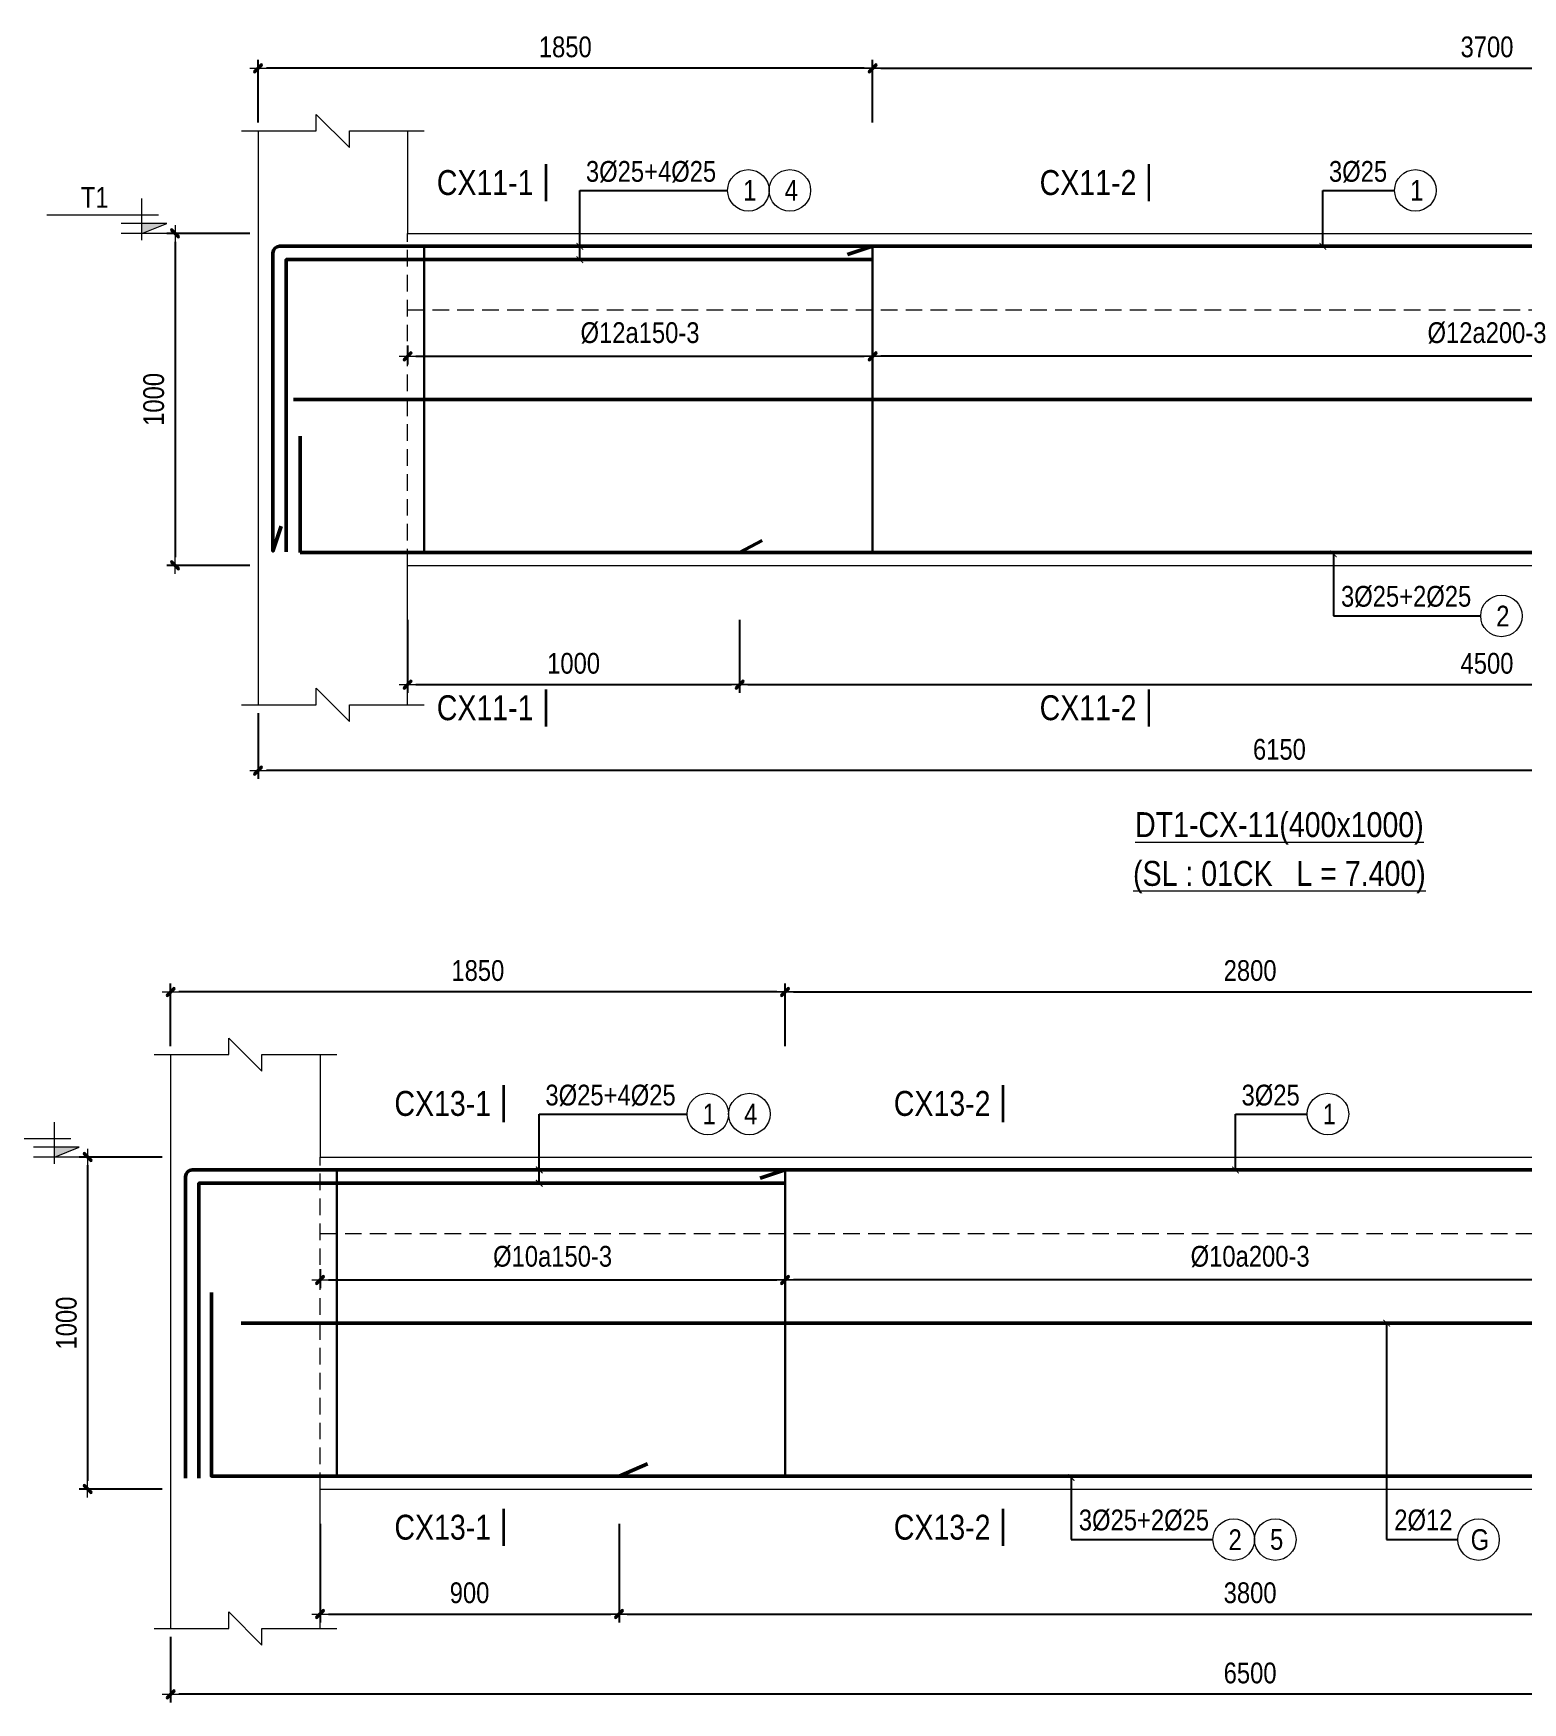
# Model space of a CAD drawing. Header units: millimetres. Extents: x 397144 to 8960116, y 345581 to 674207.
# Drawn here: x 4932550 to 4937033, y 609812 to 614838 of the extents above; entities that cross this region are included whole.
import ezdxf
from ezdxf.enums import TextEntityAlignment as Align

# ---------------------------------------------------------------- set-up
doc = ezdxf.new("R2010")
doc.units = ezdxf.units.MM
doc.header["$PDSIZE"] = -10
doc.linetypes.add('HIDDEN', pattern=[0.375, 0.25, -0.125])
doc.layers.get('0').update_dxf_attribs({"linetype": 'CONTINUOUS'})
doc.layers.get('Defpoints').update_dxf_attribs({"color": 12, "linetype": 'CONTINUOUS'})
for name, color, linetype, lineweight in [('CDAI', 8, 'CONTINUOUS', 30), ('CTHEP', 2, 'CONTINUOUS', 50), ('DBAO', 3, 'CONTINUOUS', 20), ('DGIONG', 4, 'CONTINUOUS', 13), ('KTH', 150, 'CONTINUOUS', 5), ('Net khuat', 8, 'HIDDEN', 13), ('STICK', 1, 'CONTINUOUS', 9), ('TEXT', 7, 'CONTINUOUS', 15)]:
    doc.layers.add(name, color=color, linetype=linetype, lineweight=lineweight)
doc.layers.add('HATCH', color=7, linetype='CONTINUOUS', lineweight=5, true_color=0x2491ff)
doc.styles.add('Star-HelCon', font='VHELVCN_0.TTF')
doc.styles.add('TTP-HelCon', font='VHELVCN_0.TTF')
doc.styles.add('VNI-HELVE-CONDENSE', font='VHELVCN_0.TTF')
doc.dimstyles.new('kc-25', dxfattribs={"dimtxt": 62.5, "dimasz": 20, "dimexe": 20, "dimexo": 50, "dimgap": 25, "dimtad": 3, "dimdec": 0, "dimzin": 0, "dimdsep": 46, "dimtxsty": 'VNI-HELVE-CONDENSE', "dimblk": 'DIM', "dimcen": 2.5, "dimclrd": 256, "dimclre": 154, "dimclrt": 7, "dimaunit": 1, "dimadec": 0, "dimazin": 0, "dimtfac": 1, "dimtdec": 0, "dimtix": 1, "dimtmove": 0, "dimatfit": 3, "dimldrblk": 'DOT', "dimfxl": 1, "dimtolj": 1, "dimtzin": 0, "dimarcsym": 0})
doc.dimstyles.new('TTP-25', dxfattribs={"dimscale": 25, "dimtxt": 2.5, "dimasz": 1, "dimexe": 1, "dimexo": 1, "dimgap": 0.09, "dimtad": 0, "dimdec": 4, "dimrnd": 5, "dimzin": 9, "dimdsep": 46, "dimtxsty": 'TTP-HelCon', "dimblk": 'Stick1', "dimcen": 0.09, "dimdle": 1.5, "dimclrd": 256, "dimclre": 256, "dimclrt": 7, "dimadec": 0, "dimazin": 0, "dimtfac": 1, "dimtdec": 4, "dimtmove": 0, "dimatfit": 3, "dimldrblk": '_ArchTick1', "dimfxl": 1, "dimtvp": 1, "dimtolj": 1, "dimtzin": 0, "dimarcsym": 0})

# ---------------------------------------------------------------- blocks, each defined once
blk = doc.blocks.new('Stick1')
at = {"layer": 'STICK'}
h = blk.add_hatch(color=256, dxfattribs=at)
edge = h.paths.add_edge_path()
edge.add_line((0.3, 0.5), (-0.5, -0.3))
edge.add_arc((-0.4, -0.4), 0.141, 135, 315)
edge.add_line((-0.3, -0.5), (0.5, 0.3))
edge.add_arc((0.4, 0.4), 0.141, 315, 495)
blk.add_line((1, 0), (-1, 0), dxfattribs=at)
blk.add_lwpolyline([(0.3, 0.5), (-0.5, -0.3, 1), (-0.3, -0.5), (0.5, 0.3, 1), (0.3, 0.5, 1)], format="xyb", dxfattribs=at)
blk = doc.blocks.new('*D628')
at = {"layer": 'Defpoints', "color": 0, "transparency": 16777216}
for p in [(4933226.2, 614733.5), (4933226.2, 614544.5), (4935076.2, 614544.5)]:
    blk.add_point(p, dxfattribs=at)
at = {"layer": 'KTH', "lineweight": -2, "transparency": 16777216}
for p, q in [((4933226.2, 614569.5), (4933226.2, 614758.5)), ((4935051.2, 614733.5), (4933251.2, 614733.5)), ((4935076.2, 614569.5), (4935076.2, 614758.5))]:
    blk.add_line(p, q, dxfattribs=at)
at = {"layer": 'KTH', "lineweight": -2, "transparency": 16777216, "xscale": 25, "yscale": 25, "zscale": 25, "rotation": 180}
blk.add_blockref('Stick1', (4933226.2, 614733.5), dxfattribs=at)
at = {"layer": 'KTH', "lineweight": -2, "transparency": 16777216, "xscale": 25, "yscale": 25, "zscale": 25}
blk.add_blockref('Stick1', (4935076.2, 614733.5), dxfattribs=at)
at = {"layer": 'KTH', "color": 7, "transparency": 16777216, "insert": (4934151.2, 614797.3), "char_height": 62.5, "attachment_point": 5, "style": 'TTP-HelCon'}
blk.add_mtext('\\A1;1850', dxfattribs=at)
blk = doc.blocks.new('_ArchTick1')
at = {"color": 0, "const_width": 3.81}
blk.add_lwpolyline([(-12.7, -12.7), (12.7, 12.7)], dxfattribs=at)
blk = doc.blocks.new('DIM')
h = blk.add_hatch(color=1)
h.paths.add_polyline_path([(0.49, 0.29, 1), (0.29, 0.49), (-0.19, 0), (0.19, 0)])
h.paths.add_polyline_path([(0.19, 0), (-0.19, 0), (-0.49, -0.29, 1), (-0.29, -0.49)])
at = {"color": 9}
for p, q in [((-0.19, 0), (-1.5, 0)), ((0.19, 0), (1.5, 0))]:
    blk.add_line(p, q, dxfattribs=at)
at = {"color": 1}
for p, q in [((-0.49, -0.29), (0.29, 0.49)), ((-0.29, -0.49), (0.49, 0.29)), ((-0.19, 0), (0.19, 0))]:
    blk.add_line(p, q, dxfattribs=at)
blk.add_arc((-0.39, -0.39), 0.138, 135, 315, dxfattribs=at)
blk = doc.blocks.new('*D629')
at = {"layer": 'Defpoints', "color": 0, "transparency": 16777216}
for p in [(4933226.2, 614236.1), (4932976.2, 613236.1), (4933226.2, 613236.1)]:
    blk.add_point(p, dxfattribs=at)
at = {"layer": 'KTH', "lineweight": -2, "transparency": 16777216}
for p, q in [((4933201.2, 614236.1), (4932951.2, 614236.1)), ((4932976.2, 614211.1), (4932976.2, 613261.1)), ((4933201.2, 613236.1), (4932951.2, 613236.1))]:
    blk.add_line(p, q, dxfattribs=at)
at = {"layer": 'KTH', "lineweight": -2, "transparency": 16777216, "xscale": 25, "yscale": 25, "zscale": 25}
for p, rotation in [((4932976.2, 614236.1), 90), ((4932976.2, 613236.1), 270)]:
    blk.add_blockref('Stick1', p, dxfattribs=dict(at, rotation=rotation))
at = {"layer": 'KTH', "color": 7, "transparency": 16777216, "insert": (4932912.3, 613736.1), "char_height": 62.5, "attachment_point": 5, "rotation": 90, "style": 'TTP-HelCon'}
blk.add_mtext('\\A1;1000', dxfattribs=at)
blk = doc.blocks.new('CODE')
at = {"layer": 'DBAO'}
for p, q in [((-62.5, -20), (-62.5, 105)), ((-112.5, 55), (223.6, 55)), ((-62.5, 0), (-137.5, 30)), ((-137.5, 30), (0, 30)), ((-137.5, 0), (0, 0))]:
    blk.add_line(p, q, dxfattribs=at)
at = {"layer": 'HATCH', "color": 1}
blk.add_solid([(-62.5, 0), (-137.5, 30), (-62.5, 30)], dxfattribs=at)
blk = doc.blocks.new('*D630')
at = {"layer": 'Defpoints', "color": 0, "transparency": 16777216}
for p in [(4933226.2, 612816.1), (4939376.2, 612736.1), (4933226.2, 612618.1)]:
    blk.add_point(p, dxfattribs=at)
at = {"layer": 'KTH', "lineweight": -2, "transparency": 16777216}
for p, q in [((4933226.2, 612791.1), (4933226.2, 612593.1)), ((4939376.2, 612711.1), (4939376.2, 612593.1)), ((4939351.2, 612618.1), (4933251.2, 612618.1))]:
    blk.add_line(p, q, dxfattribs=at)
at = {"layer": 'KTH', "lineweight": -2, "transparency": 16777216, "xscale": 25, "yscale": 25, "zscale": 25, "rotation": 180}
blk.add_blockref('Stick1', (4933226.2, 612618.1), dxfattribs=at)
at = {"layer": 'KTH', "lineweight": -2, "transparency": 16777216, "xscale": 25, "yscale": 25, "zscale": 25}
blk.add_blockref('Stick1', (4939376.2, 612618.1), dxfattribs=at)
at = {"layer": 'KTH', "color": 7, "transparency": 16777216, "insert": (4936301.2, 612682), "char_height": 62.5, "attachment_point": 5, "style": 'TTP-HelCon'}
blk.add_mtext('\\A1;6150', dxfattribs=at)
blk = doc.blocks.new('*D631')
at = {"layer": 'Defpoints', "color": 0, "transparency": 16777216}
for p in [(4938776.2, 614733.5), (4935076.2, 614544.5), (4938776.2, 614544.5)]:
    blk.add_point(p, dxfattribs=at)
at = {"layer": 'KTH', "lineweight": -2, "transparency": 16777216}
for p, q in [((4935076.2, 614569.5), (4935076.2, 614758.5)), ((4935101.2, 614733.5), (4938751.2, 614733.5)), ((4938776.2, 614569.5), (4938776.2, 614758.5))]:
    blk.add_line(p, q, dxfattribs=at)
at = {"layer": 'KTH', "lineweight": -2, "transparency": 16777216, "xscale": 25, "yscale": 25, "zscale": 25, "rotation": 180}
blk.add_blockref('Stick1', (4935076.2, 614733.5), dxfattribs=at)
at = {"layer": 'KTH', "lineweight": -2, "transparency": 16777216, "xscale": 25, "yscale": 25, "zscale": 25}
blk.add_blockref('Stick1', (4938776.2, 614733.5), dxfattribs=at)
at = {"layer": 'KTH', "color": 7, "transparency": 16777216, "insert": (4936926.2, 614797.3), "char_height": 62.5, "attachment_point": 5, "style": 'TTP-HelCon'}
blk.add_mtext('\\A1;3700', dxfattribs=at)
blk = doc.blocks.new('*D633')
at = {"layer": 'Defpoints', "color": 0, "transparency": 16777216}
for p in [(4933676.2, 613923.6), (4935076.2, 613940.1), (4935076.2, 613866.1)]:
    blk.add_point(p, dxfattribs=at)
at = {"layer": 'KTH', "lineweight": -2, "transparency": 16777216}
for p, q in [((4933676.2, 613898.6), (4933676.2, 613841.1)), ((4935076.2, 613915.1), (4935076.2, 613841.1)), ((4933701.2, 613866.1), (4935051.2, 613866.1))]:
    blk.add_line(p, q, dxfattribs=at)
at = {"layer": 'KTH', "lineweight": -2, "transparency": 16777216, "xscale": 25, "yscale": 25, "zscale": 25, "rotation": 180}
blk.add_blockref('Stick1', (4933676.2, 613866.1), dxfattribs=at)
at = {"layer": 'KTH', "lineweight": -2, "transparency": 16777216, "xscale": 25, "yscale": 25, "zscale": 25}
blk.add_blockref('Stick1', (4935076.2, 613866.1), dxfattribs=at)
at = {"layer": 'KTH', "color": 7, "transparency": 16777216, "insert": (4934376.2, 613936), "char_height": 62.5, "attachment_point": 5, "style": 'TTP-HelCon'}
blk.add_mtext('\\A1;Þ12a150-3', dxfattribs=at)
blk = doc.blocks.new('*D634')
at = {"layer": 'Defpoints', "color": 0, "transparency": 16777216}
for p in [(4935076.2, 613940.1), (4938776.2, 613936.1), (4935076.2, 613866.1)]:
    blk.add_point(p, dxfattribs=at)
at = {"layer": 'KTH', "lineweight": -2, "transparency": 16777216}
for p, q in [((4935076.2, 613915.1), (4935076.2, 613841.1)), ((4938776.2, 613911.1), (4938776.2, 613841.1)), ((4938751.2, 613866.1), (4935101.2, 613866.1))]:
    blk.add_line(p, q, dxfattribs=at)
at = {"layer": 'KTH', "lineweight": -2, "transparency": 16777216, "xscale": 25, "yscale": 25, "zscale": 25, "rotation": 180}
blk.add_blockref('Stick1', (4935076.2, 613866.1), dxfattribs=at)
at = {"layer": 'KTH', "lineweight": -2, "transparency": 16777216, "xscale": 25, "yscale": 25, "zscale": 25}
blk.add_blockref('Stick1', (4938776.2, 613866.1), dxfattribs=at)
at = {"layer": 'KTH', "color": 7, "transparency": 16777216, "insert": (4936926.2, 613936), "char_height": 62.5, "attachment_point": 5, "style": 'TTP-HelCon'}
blk.add_mtext('\\A1;Þ12a200-3', dxfattribs=at)
blk = doc.blocks.new('*D637')
at = {"layer": 'Defpoints', "color": 0, "transparency": 16777216}
for p in [(4932963, 611952), (4932963, 611763), (4934813, 611763)]:
    blk.add_point(p, dxfattribs=at)
at = {"layer": 'KTH', "lineweight": -2, "transparency": 16777216}
for p, q in [((4932963, 611788), (4932963, 611977)), ((4934813, 611788), (4934813, 611977)), ((4934788, 611952), (4932988, 611952))]:
    blk.add_line(p, q, dxfattribs=at)
at = {"layer": 'KTH', "lineweight": -2, "transparency": 16777216, "xscale": 25, "yscale": 25, "zscale": 25, "rotation": 180}
blk.add_blockref('Stick1', (4932963, 611952), dxfattribs=at)
at = {"layer": 'KTH', "lineweight": -2, "transparency": 16777216, "xscale": 25, "yscale": 25, "zscale": 25}
blk.add_blockref('Stick1', (4934813, 611952), dxfattribs=at)
at = {"layer": 'KTH', "color": 7, "transparency": 16777216, "insert": (4933888, 612015.8), "char_height": 62.5, "attachment_point": 5, "style": 'TTP-HelCon'}
blk.add_mtext('\\A1;1850', dxfattribs=at)
blk = doc.blocks.new('*D638')
at = {"layer": 'Defpoints', "color": 0, "transparency": 16777216}
for p in [(4932963, 611454.6), (4932713, 610454.6), (4932963, 610454.6)]:
    blk.add_point(p, dxfattribs=at)
at = {"layer": 'KTH', "lineweight": -2, "transparency": 16777216}
for p, q in [((4932938, 611454.6), (4932688, 611454.6)), ((4932713, 611429.6), (4932713, 610479.6)), ((4932938, 610454.6), (4932688, 610454.6))]:
    blk.add_line(p, q, dxfattribs=at)
at = {"layer": 'KTH', "lineweight": -2, "transparency": 16777216, "xscale": 25, "yscale": 25, "zscale": 25}
for p, rotation in [((4932713, 611454.6), 90), ((4932713, 610454.6), 270)]:
    blk.add_blockref('Stick1', p, dxfattribs=dict(at, rotation=rotation))
at = {"layer": 'KTH', "color": 7, "transparency": 16777216, "insert": (4932649.2, 610954.6), "char_height": 62.5, "attachment_point": 5, "rotation": 90, "style": 'TTP-HelCon'}
blk.add_mtext('\\A1;1000', dxfattribs=at)
blk = doc.blocks.new('*D639')
at = {"layer": 'Defpoints', "color": 0, "transparency": 16777216}
for p in [(4932963, 610034.6), (4939463, 610034.6), (4932963, 609836.6)]:
    blk.add_point(p, dxfattribs=at)
at = {"layer": 'KTH', "lineweight": -2, "transparency": 16777216}
for p, q in [((4932963, 610009.6), (4932963, 609811.6)), ((4939463, 610009.6), (4939463, 609811.6)), ((4939438, 609836.6), (4932988, 609836.6))]:
    blk.add_line(p, q, dxfattribs=at)
at = {"layer": 'KTH', "lineweight": -2, "transparency": 16777216, "xscale": 25, "yscale": 25, "zscale": 25, "rotation": 180}
blk.add_blockref('Stick1', (4932963, 609836.6), dxfattribs=at)
at = {"layer": 'KTH', "lineweight": -2, "transparency": 16777216, "xscale": 25, "yscale": 25, "zscale": 25}
blk.add_blockref('Stick1', (4939463, 609836.6), dxfattribs=at)
at = {"layer": 'KTH', "color": 7, "transparency": 16777216, "insert": (4936213, 609900.4), "char_height": 62.5, "attachment_point": 5, "style": 'TTP-HelCon'}
blk.add_mtext('\\A1;6500', dxfattribs=at)
blk = doc.blocks.new('*D640')
at = {"layer": 'Defpoints', "color": 0, "transparency": 16777216}
for p in [(4937613, 611952), (4934813, 611763), (4937613, 611763)]:
    blk.add_point(p, dxfattribs=at)
at = {"layer": 'KTH', "lineweight": -2, "transparency": 16777216}
for p, q in [((4934813, 611788), (4934813, 611977)), ((4937613, 611788), (4937613, 611977)), ((4934838, 611952), (4937588, 611952))]:
    blk.add_line(p, q, dxfattribs=at)
at = {"layer": 'KTH', "lineweight": -2, "transparency": 16777216, "xscale": 25, "yscale": 25, "zscale": 25, "rotation": 180}
blk.add_blockref('Stick1', (4934813, 611952), dxfattribs=at)
at = {"layer": 'KTH', "lineweight": -2, "transparency": 16777216, "xscale": 25, "yscale": 25, "zscale": 25}
blk.add_blockref('Stick1', (4937613, 611952), dxfattribs=at)
at = {"layer": 'KTH', "color": 7, "transparency": 16777216, "insert": (4936213, 612015.8), "char_height": 62.5, "attachment_point": 5, "style": 'TTP-HelCon'}
blk.add_mtext('\\A1;2800', dxfattribs=at)
blk = doc.blocks.new('*D642')
at = {"layer": 'Defpoints', "color": 0, "transparency": 16777216}
for p in [(4934813, 611158.6), (4933413, 611142), (4934813, 611084.6)]:
    blk.add_point(p, dxfattribs=at)
at = {"layer": 'KTH', "lineweight": -2, "transparency": 16777216}
for p, q in [((4933413, 611117), (4933413, 611059.6)), ((4934813, 611133.6), (4934813, 611059.6)), ((4933438, 611084.6), (4934788, 611084.6))]:
    blk.add_line(p, q, dxfattribs=at)
at = {"layer": 'KTH', "lineweight": -2, "transparency": 16777216, "xscale": 25, "yscale": 25, "zscale": 25, "rotation": 180}
blk.add_blockref('Stick1', (4933413, 611084.6), dxfattribs=at)
at = {"layer": 'KTH', "lineweight": -2, "transparency": 16777216, "xscale": 25, "yscale": 25, "zscale": 25}
blk.add_blockref('Stick1', (4934813, 611084.6), dxfattribs=at)
at = {"layer": 'KTH', "color": 7, "transparency": 16777216, "insert": (4934113, 611154.5), "char_height": 62.5, "attachment_point": 5, "style": 'TTP-HelCon'}
blk.add_mtext('\\A1;Þ10a150-3', dxfattribs=at)
blk = doc.blocks.new('*D643')
at = {"layer": 'Defpoints', "color": 0, "transparency": 16777216}
for p in [(4934813, 611158.6), (4937613, 611154.6), (4934813, 611084.6)]:
    blk.add_point(p, dxfattribs=at)
at = {"layer": 'KTH', "lineweight": -2, "transparency": 16777216}
for p, q in [((4934813, 611133.6), (4934813, 611059.6)), ((4937613, 611129.6), (4937613, 611059.6)), ((4937588, 611084.6), (4934838, 611084.6))]:
    blk.add_line(p, q, dxfattribs=at)
at = {"layer": 'KTH', "lineweight": -2, "transparency": 16777216, "xscale": 25, "yscale": 25, "zscale": 25, "rotation": 180}
blk.add_blockref('Stick1', (4934813, 611084.6), dxfattribs=at)
at = {"layer": 'KTH', "lineweight": -2, "transparency": 16777216, "xscale": 25, "yscale": 25, "zscale": 25}
blk.add_blockref('Stick1', (4937613, 611084.6), dxfattribs=at)
at = {"layer": 'KTH', "color": 7, "transparency": 16777216, "insert": (4936213, 611154.5), "char_height": 62.5, "attachment_point": 5, "style": 'TTP-HelCon'}
blk.add_mtext('\\A1;Þ10a200-3', dxfattribs=at)
blk = doc.blocks.new('*D1071')
at = {"layer": 'Defpoints', "color": 0, "transparency": 16777216}
for p in [(4933676.2, 613096.9), (4934676.2, 613096.9), (4934676.2, 612877.2)]:
    blk.add_point(p, dxfattribs=at)
at = {"layer": 'KTH', "lineweight": -2, "transparency": 16777216}
for p, q in [((4933676.2, 613071.9), (4933676.2, 612852.2)), ((4934676.2, 613071.9), (4934676.2, 612852.2)), ((4933701.2, 612877.2), (4934651.2, 612877.2))]:
    blk.add_line(p, q, dxfattribs=at)
at = {"layer": 'KTH', "lineweight": -2, "transparency": 16777216, "xscale": 25, "yscale": 25, "zscale": 25, "rotation": 180}
blk.add_blockref('Stick1', (4933676.2, 612877.2), dxfattribs=at)
at = {"layer": 'KTH', "lineweight": -2, "transparency": 16777216, "xscale": 25, "yscale": 25, "zscale": 25}
blk.add_blockref('Stick1', (4934676.2, 612877.2), dxfattribs=at)
at = {"layer": 'KTH', "color": 7, "transparency": 16777216, "insert": (4934176.2, 612941), "char_height": 62.5, "attachment_point": 5, "style": 'TTP-HelCon'}
blk.add_mtext('\\A1;1000', dxfattribs=at)
blk = doc.blocks.new('*D1073')
at = {"layer": 'Defpoints', "color": 0, "transparency": 16777216}
for p in [(4934676.2, 613096.9), (4939176.2, 613071.9), (4939176.2, 612877.2)]:
    blk.add_point(p, dxfattribs=at)
at = {"layer": 'KTH', "lineweight": -2, "transparency": 16777216}
for p, q in [((4934676.2, 613071.9), (4934676.2, 612852.2)), ((4939176.2, 613046.9), (4939176.2, 612852.2)), ((4934701.2, 612877.2), (4939151.2, 612877.2))]:
    blk.add_line(p, q, dxfattribs=at)
at = {"layer": 'KTH', "lineweight": -2, "transparency": 16777216, "xscale": 25, "yscale": 25, "zscale": 25, "rotation": 180}
blk.add_blockref('Stick1', (4934676.2, 612877.2), dxfattribs=at)
at = {"layer": 'KTH', "lineweight": -2, "transparency": 16777216, "xscale": 25, "yscale": 25, "zscale": 25}
blk.add_blockref('Stick1', (4939176.2, 612877.2), dxfattribs=at)
at = {"layer": 'KTH', "color": 7, "transparency": 16777216, "insert": (4936926.2, 612941), "char_height": 62.5, "attachment_point": 5, "style": 'TTP-HelCon'}
blk.add_mtext('\\A1;4500', dxfattribs=at)
blk = doc.blocks.new('MC')
at = {"layer": 'CTHEP', "const_width": 10}
blk.add_lwpolyline([(0, 150), (0, 0)], dxfattribs=at)
at = {"layer": 'TEXT', "style": 'TTP-HelCon'}
blk.add_attdef('A', text='', height=100, dxfattribs=at).set_placement((-50, 25.5), align=Align.RIGHT)
blk = doc.blocks.new('*D1082')
at = {"layer": 'Defpoints', "color": 0, "transparency": 16777216}
for p in [(4933413, 610375.2), (4934313, 610375.2), (4934313, 610078.2)]:
    blk.add_point(p, dxfattribs=at)
at = {"layer": 'KTH', "lineweight": -2, "transparency": 16777216}
for p, q in [((4933413, 610350.2), (4933413, 610053.2)), ((4934313, 610350.2), (4934313, 610053.2)), ((4933438, 610078.2), (4934288, 610078.2))]:
    blk.add_line(p, q, dxfattribs=at)
at = {"layer": 'KTH', "lineweight": -2, "transparency": 16777216, "xscale": 25, "yscale": 25, "zscale": 25, "rotation": 180}
blk.add_blockref('Stick1', (4933413, 610078.2), dxfattribs=at)
at = {"layer": 'KTH', "lineweight": -2, "transparency": 16777216, "xscale": 25, "yscale": 25, "zscale": 25}
blk.add_blockref('Stick1', (4934313, 610078.2), dxfattribs=at)
at = {"layer": 'KTH', "color": 7, "transparency": 16777216, "insert": (4933863, 610142), "char_height": 62.5, "attachment_point": 5, "style": 'TTP-HelCon'}
blk.add_mtext('\\A1;900', dxfattribs=at)
blk = doc.blocks.new('*D1084')
at = {"layer": 'Defpoints', "color": 0, "transparency": 16777216}
for p in [(4934313, 610375.2), (4938113, 610350.2), (4938113, 610078.2)]:
    blk.add_point(p, dxfattribs=at)
at = {"layer": 'KTH', "lineweight": -2, "transparency": 16777216}
for p, q in [((4934313, 610350.2), (4934313, 610053.2)), ((4938113, 610325.2), (4938113, 610053.2)), ((4934338, 610078.2), (4938088, 610078.2))]:
    blk.add_line(p, q, dxfattribs=at)
at = {"layer": 'KTH', "lineweight": -2, "transparency": 16777216, "xscale": 25, "yscale": 25, "zscale": 25, "rotation": 180}
blk.add_blockref('Stick1', (4934313, 610078.2), dxfattribs=at)
at = {"layer": 'KTH', "lineweight": -2, "transparency": 16777216, "xscale": 25, "yscale": 25, "zscale": 25}
blk.add_blockref('Stick1', (4938113, 610078.2), dxfattribs=at)
at = {"layer": 'KTH', "color": 7, "transparency": 16777216, "insert": (4936213, 610142), "char_height": 62.5, "attachment_point": 5, "style": 'TTP-HelCon'}
blk.add_mtext('\\A1;3800', dxfattribs=at)

msp = doc.modelspace()

# ---------------------------------------------------------------- linework, layer by layer
at = {"layer": 'CDAI', "ltscale": 52.5}
for p, q in [((4933726.15663, 614201.10143), (4933726.15663, 613271.10143)), ((4935076.15663, 614201.10143), (4935076.15663, 613271.10143)), ((4933463.01088, 611419.56928), (4933463.01088, 610489.56928)), ((4934813.01088, 611419.56928), (4934813.01088, 610489.56928))]:
    msp.add_line(p, q, dxfattribs=at)
at = {"layer": 'CTHEP'}
for p, q in [((4935076.15663, 614197.10143), (4935001.15663, 614172.10143)), ((4933332.72602, 613736.10143), (4940506.60717, 613736.10143)), ((4933352.59807, 613275.10143), (4933352.59807, 613625.01619)), ((4934743.94677, 613311.48091), (4934676.15663, 613275.10143)), ((4934813.01088, 611415.56928), (4934738.01088, 611390.56928)), ((4933175.16843, 610954.56928), (4939211.40512, 610954.56928)), ((4934398.27651, 610530.84342), (4934313.01088, 610493.56928))]:
    msp.add_line(p, q, dxfattribs=at)
for points in [[(4933296.15663, 613354.52862), (4933271.15663, 613279.52862), (4933271.15663, 614177.10143, -0.414213562), (4933291.15663, 614197.10143), (4940556.15663, 614197.10143, -0.414213562), (4940576.15663, 614177.10143), (4940576.15663, 613283.67956), (4940551.15663, 613358.67956)], [(4933008.01088, 610487.48223), (4933008.01088, 610487.48223), (4933008.01088, 611395.56928, -0.414213562), (4933028.01088, 611415.56928), (4939393.01088, 611415.56928, -0.414213562), (4939413.01088, 611395.56928), (4939413.01088, 610488.91783), (4939413.01088, 610488.91783)]]:
    msp.add_lwpolyline(points, format="xyb", dxfattribs=at)
for points in [[(4933311.15663, 613276.6622), (4933311.15663, 614157.10143), (4935076.15663, 614157.10143)], [(4933352.59807, 613275.10143), (4940487.29707, 613275.10143)], [(4933048.01088, 610487.48223), (4933048.01088, 611375.56928), (4934813.01088, 611375.56928)], [(4933085.62721, 611046.13766), (4933085.62721, 610493.56928), (4939328.96237, 610493.56928), (4939328.96237, 611038.01193)]]:
    msp.add_lwpolyline(points, dxfattribs=at)
at = {"layer": 'DBAO'}
for points in [[(4933226.15663, 614544.49577), (4933226.15663, 614236.10143), (4933226.15663, 614236.10143), (4933226.15663, 613236.10143), (4933226.15663, 613236.10143), (4933226.15663, 612816.10143)], [(4933676.15663, 614544.49577), (4933676.15663, 614236.10143), (4940176.15663, 614236.10143), (4940176.15663, 614544.49577)], [(4933676.15663, 612816.10143), (4933676.15663, 613236.10143), (4940176.15663, 613236.10143), (4940176.15663, 612816.10143)], [(4932963.01088, 611762.96362), (4932963.01088, 611454.56928), (4932963.01088, 611454.56928), (4932963.01088, 610454.56928), (4932963.01088, 610454.56928), (4932963.01088, 610034.56928)], [(4933413.01088, 611762.96362), (4933413.01088, 611454.56928), (4939013.01088, 611454.56928), (4939013.01088, 611762.96362)], [(4933413.01088, 610034.56928), (4933413.01088, 610454.56928), (4939013.01088, 610454.56928), (4939013.01088, 610034.56928)]]:
    msp.add_lwpolyline(points, dxfattribs=at)
at = {"layer": 'DGIONG'}
for points in [[(4933176.15663, 614544.49577), (4933401.15663, 614544.49577), (4933401.15663, 614594.49577), (4933501.15663, 614494.49577), (4933501.15663, 614544.49577), (4933726.15663, 614544.49577)], [(4933176.15663, 612816.10143), (4933401.15663, 612816.10143), (4933401.15663, 612866.10143), (4933501.15663, 612766.10143), (4933501.15663, 612816.10143), (4933726.15663, 612816.10143)], [(4932913.01088, 611762.96362), (4933138.01088, 611762.96362), (4933138.01088, 611812.96362), (4933238.01088, 611712.96362), (4933238.01088, 611762.96362), (4933463.01088, 611762.96362)], [(4932913.01088, 610034.56928), (4933138.01088, 610034.56928), (4933138.01088, 610084.56928), (4933238.01088, 609984.56928), (4933238.01088, 610034.56928), (4933463.01088, 610034.56928)]]:
    msp.add_lwpolyline(points, dxfattribs=at)
for centre in [(4934702.3603, 614365.61054), (4934827.3603, 614365.61054), (4936710.56415, 614365.61054), (4936969.67627, 613084.05717), (4934580.43694, 611584.07839), (4934705.43694, 611584.07839), (4936447.4184, 611584.07839), (4936163.71754, 610302.52502), (4936288.71754, 610302.52502), (4936900.81136, 610302.52502)]:
    msp.add_circle(centre, 62.5, dxfattribs=at)
at = {"layer": 'Net khuat', "ltscale": 200}
for p, q in [((4933676.15663, 613236.10143), (4933676.15663, 614236.10143)), ((4933676.15663, 614006.10143), (4940176.15663, 614006.10143)), ((4933413.01088, 610454.56928), (4933413.01088, 611454.56928)), ((4933413.01088, 611224.56928), (4939013.01088, 611224.56928))]:
    msp.add_line(p, q, dxfattribs=at)

# ---------------------------------------------------------------- block references
at = {"xscale": 0.75, "yscale": 0.75, "zscale": 0.75}
for p, values in [((4934093.16389, 614332.513), {'A': 'CX11-1'}), ((4935908.12646, 614332.513), {'A': 'CX11-2'}), ((4934093.16389, 612750.97081), {'A': 'CX11-1'}), ((4935908.12646, 612750.97081), {'A': 'CX11-2'}), ((4933965.52386, 611559.3814), {'A': 'CX13-1'}), ((4935469.02479, 611559.3814), {'A': 'CX13-2'}), ((4933965.52386, 610283.16713), {'A': 'CX13-1'}), ((4935469.02479, 610283.16713), {'A': 'CX13-2'})]:
    msp.add_blockref('MC', p, dxfattribs=at).add_auto_attribs(values)
at = {"layer": 'KTH', "linetype": 'Continuous', "xscale": -1}
for p in [(4932813.65663, 614236.10143), (4932550.51088, 611454.56928)]:
    msp.add_blockref('CODE', p, dxfattribs=at)

# ---------------------------------------------------------------- texts
at = {"layer": 'TEXT', "style": 'TTP-HelCon'}
for s, p in [('3Þ25+4Þ25', (4934213.35828, 614391.46348)), ('3Þ25', (4936450.44026, 614391.46348)), ('3Þ25+2Þ25', (4936486.61737, 613111.95423)), ('3Þ25+4Þ25', (4934091.43492, 611609.93134)), ('3Þ25', (4936187.29451, 611609.93134)), ('3Þ25+2Þ25', (4935697.27562, 610330.42208)), ('2Þ12', (4936647.0035, 610330.42208))]:
    msp.add_text(s, height=62.5, dxfattribs=at).set_placement(p)
msp.add_text('T1    ', height=62.5, dxfattribs=at).set_placement((4932855.92329, 614313.09642), align=Align.RIGHT)
at = {"layer": 'TEXT', "style": 'Star-HelCon'}
for s, p in [('1', (4934706.52697, 614365.61054)), ('4', (4934831.52697, 614365.61054)), ('1', (4936714.73081, 614365.61054)), ('2', (4936973.84294, 613084.05717)), ('1', (4934584.60361, 611584.07839)), ('4', (4934709.60361, 611584.07839)), ('1', (4936451.58507, 611584.07839)), ('2', (4936167.88421, 610302.52502)), ('5', (4936292.88421, 610302.52502)), ('G', (4936904.97803, 610302.52502))]:
    msp.add_text(s, height=62.5, dxfattribs=at).set_placement(p, align=Align.MIDDLE)
at = {"layer": 'TEXT', "style": 'TTP-HelCon'}
for s, p in [('%%UDT1-CX-11(400x1000)', (4936301.15663, 612418.12356)), ('%%U(SL : 01CK   L = 7.400)', (4936301.15663, 612271.22896))]:
    msp.add_text(s, height=75, dxfattribs=at).set_placement(p, align=Align.CENTER)

# ---------------------------------------------------------------- dimensions: what is measured, and where the dimension line sits
at = {"layer": 'KTH'}
for base, p1, p2, picture, middle in [((4933226.15663, 614733.49577), (4935076.15663, 614544.49577), (4933226.15663, 614544.49577), '*D628', (4934151.15663, 614797.3291)), ((4934676.15663, 612877.18832), (4933676.15663, 613096.91007), (4934676.15663, 613096.91007), '*D1071', (4934176.15663, 612941.02165)), ((4939176.15663, 612877.18832), (4934676.15663, 613096.91007), (4939176.15663, 613071.91007), '*D1073', (4936926.15663, 612941.02165)), ((4933226.15663, 612618.12356), (4939376.15663, 612736.12356), (4933226.15663, 612816.10143), '*D630', (4936301.15663, 612681.95689)), ((4932963.01088, 611951.96362), (4934813.01088, 611762.96362), (4932963.01088, 611762.96362), '*D637', (4933888.01088, 612015.79696)), ((4934313.01088, 610078.17168), (4933413.01088, 610375.16566), (4934313.01088, 610375.16566), '*D1082', (4933863.01088, 610142.00502)), ((4938113.01088, 610078.17168), (4934313.01088, 610375.16566), (4938113.01088, 610350.16566), '*D1084', (4936213.01088, 610142.00502)), ((4932963.01088, 609836.59141), (4939463.01088, 610034.56928), (4932963.01088, 610034.56928), '*D639', (4936213.01088, 609900.42475))]:
    dim = msp.add_linear_dim(base=base, p1=p1, p2=p2, dimstyle='TTP-25', override={"dimtmove": 1}, dxfattribs=at)
    dim.commit()
    dim.dimension.update_dxf_attribs({"geometry": picture, "text_midpoint": middle})
for base, p1, p2, angle, picture, middle in [((4938776.15663, 614733.49577), (4935076.15663, 614544.49577), (4938776.15663, 614544.49577), 180, '*D631', (4936926.15663, 614797.3291)), ((4932976.15663, 613236.10143), (4933226.15663, 614236.10143), (4933226.15663, 613236.10143), 270, '*D629', (4932912.32329, 613736.10143)), ((4937613.01088, 611951.96362), (4934813.01088, 611762.96362), (4937613.01088, 611762.96362), 180, '*D640', (4936213.01088, 612015.79696)), ((4932713.01088, 610454.56928), (4932963.01088, 611454.56928), (4932963.01088, 610454.56928), 270, '*D638', (4932649.17755, 610954.56928))]:
    dim = msp.add_linear_dim(base=base, p1=p1, p2=p2, angle=angle, dimstyle='TTP-25', override={"dimtmove": 1}, dxfattribs=at)
    dim.commit()
    dim.dimension.update_dxf_attribs({"geometry": picture, "text_midpoint": middle})
for base, p1, p2, text, picture, middle in [((4935076.15663, 613866.08825), (4933676.15663, 613923.5616), (4935076.15663, 613940.08826), 'Þ12a150-3', '*D633', (4934376.15663, 613936.00492)), ((4934813.01088, 611084.5561), (4933413.01088, 611142.02945), (4934813.01088, 611158.55611), 'Þ10a150-3', '*D642', (4934113.01088, 611154.47277))]:
    dim = msp.add_linear_dim(base=base, p1=p1, p2=p2, text=text, dimstyle='TTP-25', override={"dimtmove": 1}, dxfattribs=at)
    dim.commit()
    dim.dimension.update_dxf_attribs({"geometry": picture, "text_midpoint": middle})
for base, p1, p2, text, picture, middle in [((4935076.15663, 613866.08825), (4938776.15663, 613936.10143), (4935076.15663, 613940.08826), 'Þ12a200-3', '*D634', (4936926.15663, 613936.00492)), ((4934813.01088, 611084.5561), (4937613.01088, 611154.56928), (4934813.01088, 611158.55611), 'Þ10a200-3', '*D643', (4936213.01088, 611154.47277))]:
    dim = msp.add_linear_dim(base=base, p1=p1, p2=p2, angle=180, text=text, dimstyle='TTP-25', override={"dimtmove": 1}, dxfattribs=at)
    dim.commit()
    dim.dimension.update_dxf_attribs({"geometry": picture, "text_midpoint": middle})

# ---------------------------------------------------------------- leaders
at = {"layer": 'DGIONG'}
for points in [[(4934194.84651, 614197.10143), (4934194.84625, 614365.61054), (4934639.8603, 614365.61054)], [(4934194.84651, 614157.10143), (4934194.84625, 614365.61054), (4934639.8603, 614365.61054)], [(4936431.92849, 614197.10143), (4936431.92823, 614365.61054), (4936648.06415, 614365.61054)], [(4936463.60561, 613271.10143), (4936463.60534, 613084.05717), (4936907.17627, 613084.05717)], [(4934072.92315, 611415.56928), (4934072.92289, 611584.07839), (4934517.93694, 611584.07839)], [(4934072.92315, 611375.56928), (4934072.92289, 611584.07839), (4934517.93694, 611584.07839)], [(4936168.78274, 611415.56928), (4936168.78248, 611584.07839), (4936384.9184, 611584.07839)], [(4936623.99173, 610954.56928), (4936623.99146, 610302.52502), (4936838.31136, 610302.52502)], [(4935674.26385, 610489.56928), (4935674.26359, 610302.52502), (4936101.21754, 610302.52502)]]:
    msp.add_leader(points, dimstyle='kc-25', override={"dimtad": 0, "dimldrblk": 'ArchTick', "dimfxl": 100, "dimarcsym": 1}, dxfattribs=at)

doc.saveas('drawing.dxf')
